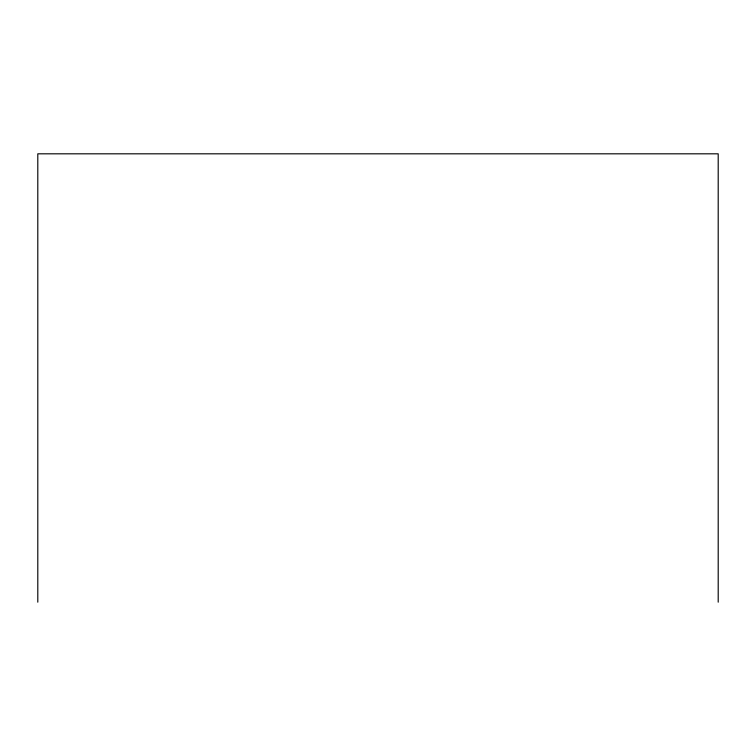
<?xml version="1.0" encoding="UTF-8"?>
<svg xmlns="http://www.w3.org/2000/svg" width="756" height="756" viewBox="0 0 756 756"><rect width="100%" height="100%" fill="white"/><g stroke="black" fill="none" stroke-linecap="round" stroke-linejoin="round"><path stroke-width="1.13" d="M718.2 602.182L718.2 153.818L37.8 153.818L37.8 602.182"/></g></svg>
